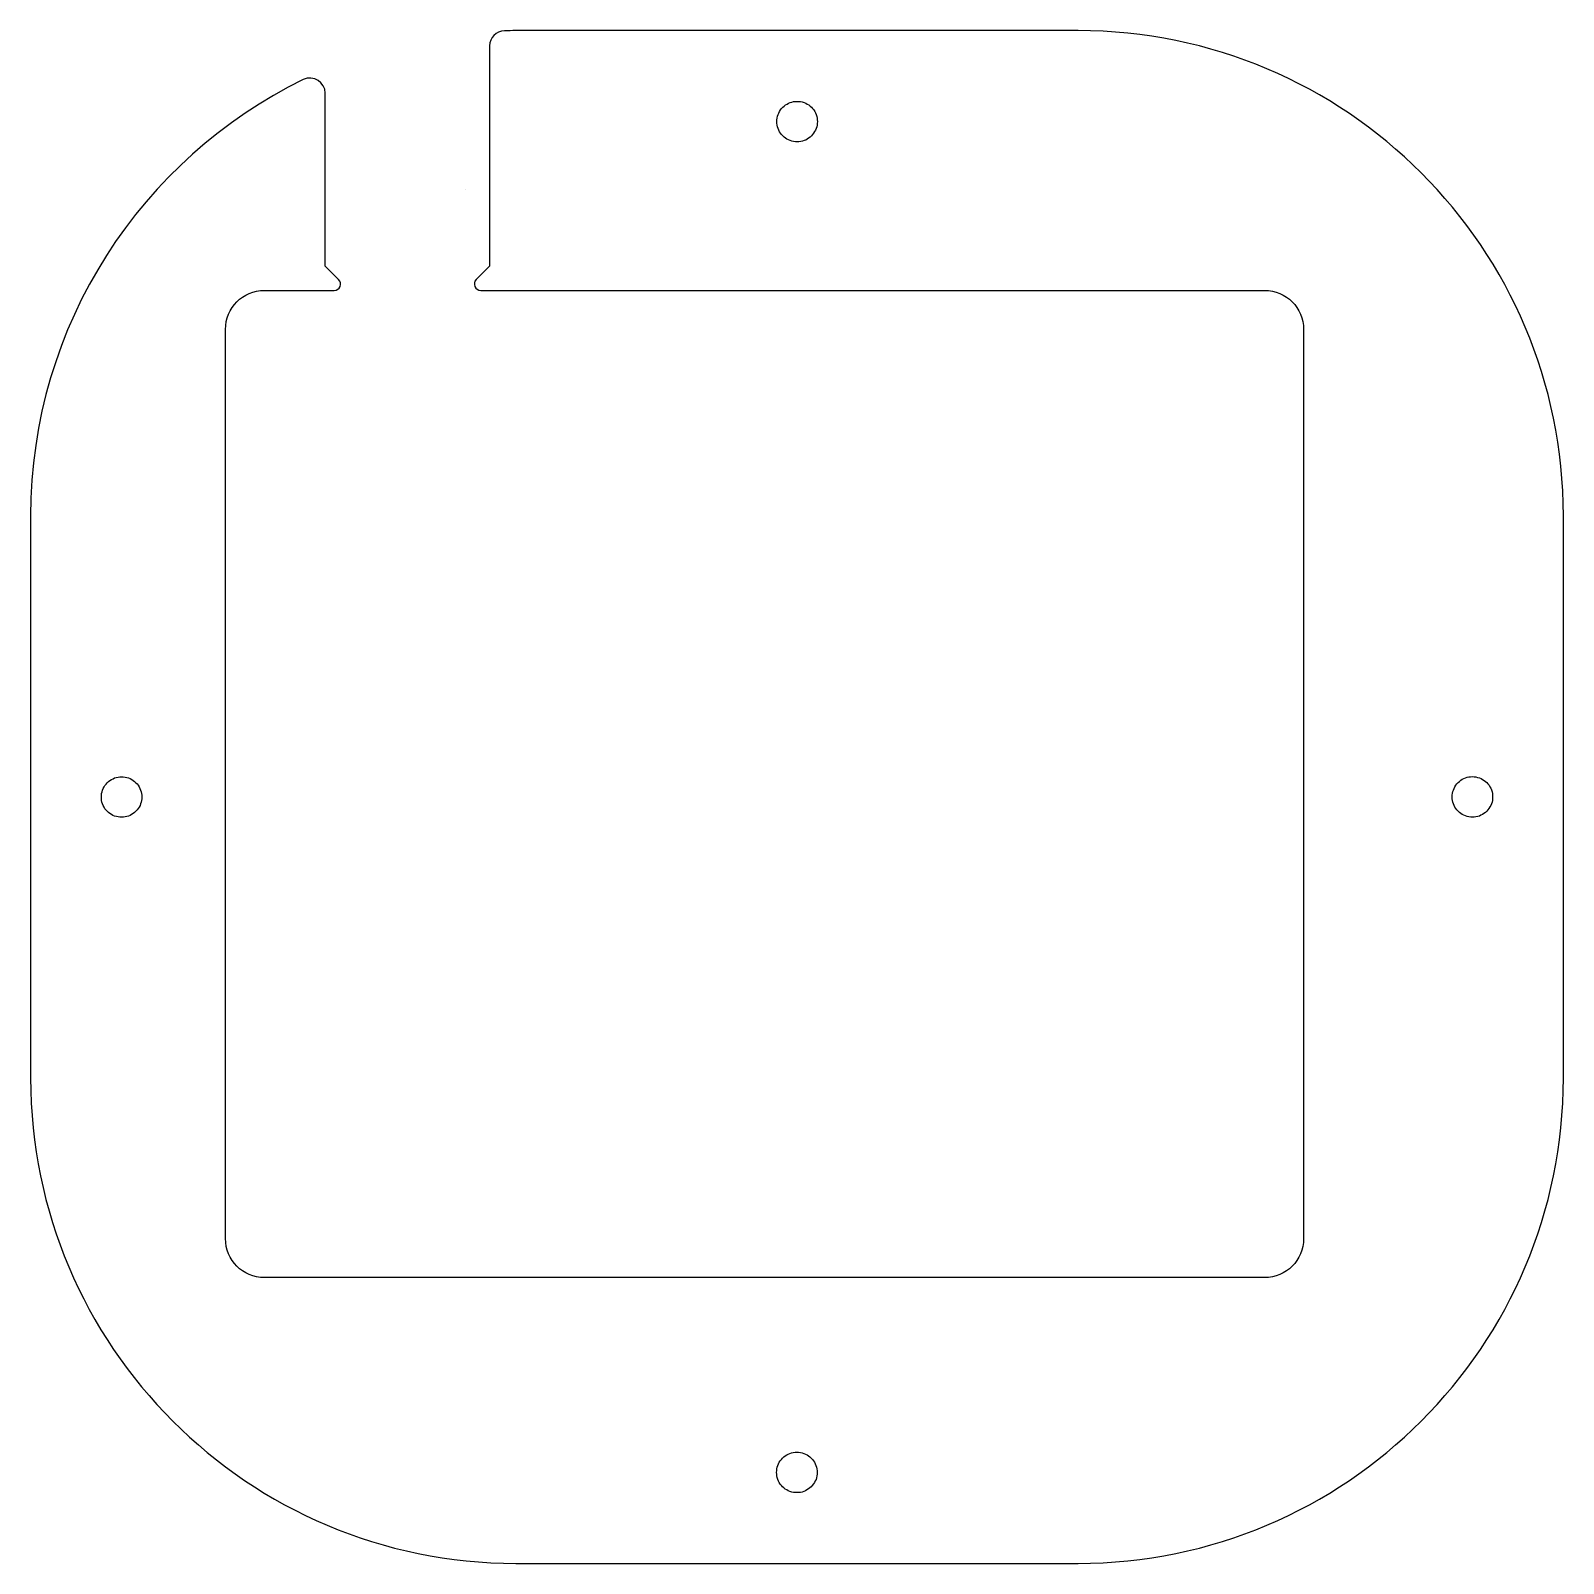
# Model space of a CAD drawing. Header units: millimetres. Extents: x 0 to 118, y 82 to 200.
import ezdxf

# ---------------------------------------------------------------- set-up
doc = ezdxf.new("R2010")
doc.units = ezdxf.units.MM
doc.header["$MEASUREMENT"] = 0
doc.layers.add('plate upper', color=7, linetype='Continuous')

# ---------------------------------------------------------------- blocks, each defined once
blk = doc.blocks.new('block 2')
at = {"layer": 'plate upper', "color": 5, "lineweight": 25, "true_color": 0x0000ff}
blk.add_open_spline([(60.11, 191.9), (60.23, 192.04), (60.34, 192.18), (60.42, 192.34), (60.5, 192.5), (60.55, 192.68), (60.56, 192.86), (60.58, 193.04), (60.56, 193.23), (60.52, 193.4), (60.47, 193.58), (60.39, 193.75), (60.29, 193.9), (60.18, 194.04), (60.05, 194.17), (59.91, 194.28), (59.76, 194.38), (59.59, 194.46), (59.41, 194.51), (59.24, 194.55), (59.05, 194.57), (58.87, 194.55), (58.69, 194.54), (58.51, 194.49), (58.35, 194.41), (58.19, 194.34), (58.03, 194.23), (57.91, 194.1), (57.78, 193.97), (57.67, 193.82), (57.59, 193.66), (57.52, 193.49), (57.47, 193.32), (57.45, 193.14), (57.44, 192.96), (57.45, 192.77), (57.5, 192.6), (57.55, 192.42), (57.63, 192.25), (57.73, 192.1), (57.84, 191.96), (57.96, 191.83), (58.11, 191.72), (58.26, 191.62), (58.43, 191.54), (58.61, 191.49), (58.78, 191.45), (58.96, 191.43), (59.15, 191.45), (59.33, 191.46), (59.51, 191.51), (59.67, 191.58), (59.83, 191.67), (59.97, 191.78), (60.11, 191.9)], degree=3, knots=[0, 0, 0, 0, 1, 1, 1, 2, 2, 2, 3, 3, 3, 4, 4, 4, 5, 5, 5, 6, 6, 6, 7, 7, 7, 8, 8, 8, 9, 9, 9, 10, 10, 10, 11, 11, 11, 12, 12, 12, 13, 13, 13, 14, 14, 14, 15, 15, 15, 16, 16, 16, 17, 17, 17, 18, 18, 18, 18], dxfattribs=at)
blk = doc.blocks.new('block 3')
at = {"layer": 'plate upper', "color": 5, "lineweight": 25, "true_color": 0x0000ff}
blk.add_open_spline([(8.1, 139.9), (8.22, 140.04), (8.34, 140.18), (8.42, 140.34), (8.49, 140.5), (8.54, 140.68), (8.55, 140.86), (8.57, 141.04), (8.55, 141.23), (8.51, 141.4), (8.46, 141.58), (8.38, 141.75), (8.28, 141.9), (8.17, 142.04), (8.04, 142.17), (7.9, 142.28), (7.75, 142.38), (7.58, 142.46), (7.4, 142.51), (7.23, 142.55), (7.04, 142.57), (6.86, 142.55), (6.68, 142.54), (6.51, 142.49), (6.34, 142.41), (6.18, 142.34), (6.03, 142.23), (5.9, 142.1), (5.77, 141.97), (5.66, 141.82), (5.59, 141.66), (5.51, 141.49), (5.46, 141.32), (5.45, 141.14), (5.43, 140.96), (5.45, 140.77), (5.49, 140.6), (5.54, 140.42), (5.62, 140.25), (5.72, 140.1), (5.83, 139.96), (5.96, 139.83), (6.1, 139.72), (6.25, 139.62), (6.42, 139.54), (6.6, 139.49), (6.77, 139.45), (6.96, 139.43), (7.14, 139.45), (7.32, 139.46), (7.5, 139.51), (7.66, 139.58), (7.82, 139.67), (7.96, 139.78), (8.1, 139.9)], degree=3, knots=[0, 0, 0, 0, 1, 1, 1, 2, 2, 2, 3, 3, 3, 4, 4, 4, 5, 5, 5, 6, 6, 6, 7, 7, 7, 8, 8, 8, 9, 9, 9, 10, 10, 10, 11, 11, 11, 12, 12, 12, 13, 13, 13, 14, 14, 14, 15, 15, 15, 16, 16, 16, 17, 17, 17, 18, 18, 18, 18], dxfattribs=at)
blk = doc.blocks.new('block 4')
at = {"layer": 'plate upper', "color": 5, "lineweight": 25, "true_color": 0x0000ff}
blk.add_open_spline([(60.09, 87.9), (60.21, 88.04), (60.33, 88.18), (60.41, 88.34), (60.49, 88.5), (60.53, 88.68), (60.55, 88.86), (60.56, 89.04), (60.55, 89.23), (60.5, 89.4), (60.45, 89.58), (60.37, 89.75), (60.27, 89.9), (60.16, 90.04), (60.04, 90.17), (59.89, 90.28), (59.74, 90.38), (59.57, 90.46), (59.4, 90.51), (59.22, 90.55), (59.03, 90.57), (58.85, 90.55), (58.67, 90.54), (58.5, 90.49), (58.33, 90.41), (58.17, 90.34), (58.02, 90.23), (57.89, 90.1), (57.76, 89.97), (57.65, 89.82), (57.58, 89.66), (57.5, 89.49), (57.45, 89.32), (57.44, 89.14), (57.42, 88.96), (57.44, 88.77), (57.48, 88.6), (57.53, 88.42), (57.61, 88.25), (57.71, 88.1), (57.82, 87.96), (57.95, 87.83), (58.09, 87.72), (58.24, 87.62), (58.41, 87.54), (58.59, 87.49), (58.76, 87.45), (58.95, 87.43), (59.13, 87.45), (59.31, 87.46), (59.49, 87.51), (59.65, 87.58), (59.81, 87.67), (59.95, 87.78), (60.09, 87.9)], degree=3, knots=[0, 0, 0, 0, 1, 1, 1, 2, 2, 2, 3, 3, 3, 4, 4, 4, 5, 5, 5, 6, 6, 6, 7, 7, 7, 8, 8, 8, 9, 9, 9, 10, 10, 10, 11, 11, 11, 12, 12, 12, 13, 13, 13, 14, 14, 14, 15, 15, 15, 16, 16, 16, 17, 17, 17, 18, 18, 18, 18], dxfattribs=at)
blk = doc.blocks.new('block 5')
at = {"layer": 'plate upper', "color": 5, "lineweight": 25, "true_color": 0x0000ff}
blk.add_open_spline([(112.1, 139.9), (112.22, 140.05), (112.34, 140.19), (112.42, 140.35), (112.49, 140.51), (112.54, 140.69), (112.55, 140.87), (112.57, 141.05), (112.55, 141.24), (112.51, 141.41), (112.46, 141.59), (112.38, 141.76), (112.28, 141.9), (112.17, 142.05), (112.04, 142.18), (111.9, 142.28), (111.75, 142.39), (111.58, 142.47), (111.4, 142.51), (111.23, 142.56), (111.04, 142.58), (110.86, 142.56), (110.68, 142.55), (110.51, 142.5), (110.34, 142.42), (110.18, 142.35), (110.03, 142.24), (109.9, 142.11), (109.77, 141.98), (109.66, 141.83), (109.59, 141.66), (109.51, 141.5), (109.46, 141.33), (109.45, 141.15), (109.43, 140.96), (109.45, 140.78), (109.49, 140.6), (109.54, 140.43), (109.62, 140.26), (109.72, 140.11), (109.83, 139.96), (109.96, 139.83), (110.1, 139.73), (110.25, 139.63), (110.42, 139.55), (110.6, 139.5), (110.77, 139.45), (110.96, 139.44), (111.14, 139.45), (111.32, 139.47), (111.5, 139.51), (111.66, 139.59), (111.82, 139.67), (111.96, 139.79), (112.1, 139.9)], degree=3, knots=[0, 0, 0, 0, 1, 1, 1, 2, 2, 2, 3, 3, 3, 4, 4, 4, 5, 5, 5, 6, 6, 6, 7, 7, 7, 8, 8, 8, 9, 9, 9, 10, 10, 10, 11, 11, 11, 12, 12, 12, 13, 13, 13, 14, 14, 14, 15, 15, 15, 16, 16, 16, 17, 17, 17, 18, 18, 18, 18], dxfattribs=at)

msp = doc.modelspace()

# ---------------------------------------------------------------- linework, layer by layer
at = {"layer": 'plate upper', "color": 5, "lineweight": 25, "true_color": 0x0000ff}
msp.add_lwpolyline([(33.45, 187.78), (33.45, 187.78)], dxfattribs=at)
msp.add_open_spline([(18, 104), (18, 104), (95, 104), (95, 104), (96.66, 104), (98, 105.34), (98, 107), (98, 107), (98, 177), (98, 177), (98, 178.66), (96.66, 180), (95, 180), (95, 180), (34.66, 180), (34.66, 180), (34.21, 180), (33.99, 180.54), (34.3, 180.85), (34.3, 180.85), (35.33, 181.88), (35.33, 181.88), (35.33, 181.88), (35.33, 196.95), (35.33, 196.95), (35.33, 196.95), (35.33, 198.82), (35.33, 198.82), (35.33, 198.82), (35.33, 198.82), (35.33, 198.82), (35.33, 199.45), (35.83, 199.97), (36.47, 199.99), (36.76, 200), (37.06, 200), (37.36, 200), (37.36, 200), (80.64, 200), (80.64, 200), (101.27, 200), (118, 183.27), (118, 162.64), (118, 162.64), (118, 119.36), (118, 119.36), (118, 98.73), (101.27, 82), (80.64, 82), (80.64, 82), (37.36, 82), (37.36, 82), (16.73, 82), (0, 98.73), (0, 119.36), (0, 119.36), (0, 162.64), (0, 162.64), (0, 177.4), (8.56, 190.16), (20.99, 196.23), (21.77, 196.61), (22.68, 196.05), (22.68, 195.18), (22.68, 195.18), (22.68, 195.18), (22.68, 195.18), (22.68, 195.18), (22.68, 181.88), (22.68, 181.88), (22.68, 181.88), (23.71, 180.85), (23.71, 180.85), (24.03, 180.54), (23.8, 180), (23.36, 180), (23.36, 180), (18, 180), (18, 180), (16.34, 180), (15, 178.66), (15, 177), (15, 177), (15, 107), (15, 107), (15, 105.34), (16.34, 104), (18, 104)], degree=3, knots=[0, 0, 0, 0, 1, 1, 1, 2, 2, 2, 3, 3, 3, 4, 4, 4, 5, 5, 5, 6, 6, 6, 7, 7, 7, 8, 8, 8, 9, 9, 9, 10, 10, 10, 11, 11, 11, 12, 12, 12, 13, 13, 13, 14, 14, 14, 15, 15, 15, 16, 16, 16, 17, 17, 17, 18, 18, 18, 19, 19, 19, 20, 20, 20, 21, 21, 21, 22, 22, 22, 23, 23, 23, 24, 24, 24, 25, 25, 25, 26, 26, 26, 27, 27, 27, 28, 28, 28, 29, 29, 29, 29], dxfattribs=at)

# ---------------------------------------------------------------- block references
at = {"layer": 'plate upper'}
for name in ['block 2', 'block 3', 'block 5', 'block 4']:
    msp.add_blockref(name, (0, 0), dxfattribs=at)

doc.saveas('drawing.dxf')
